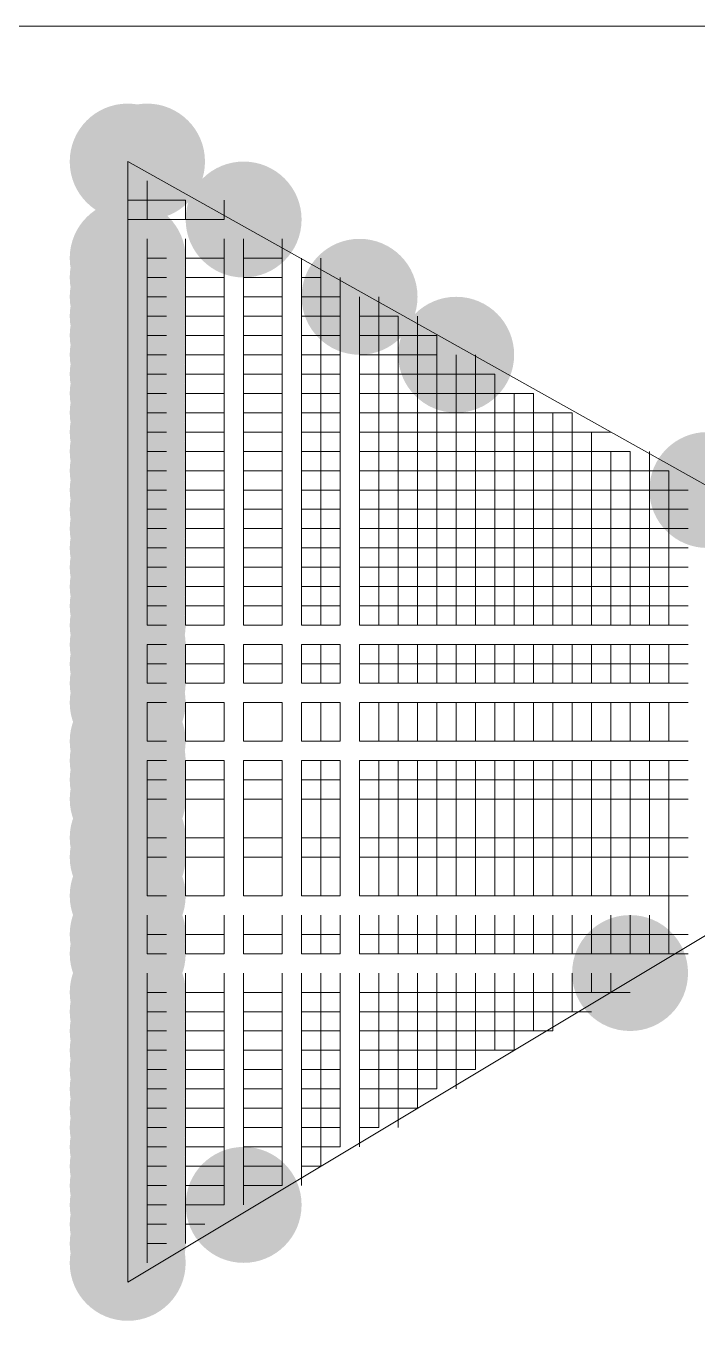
# Model space of a CAD drawing. Header units: millimetres. Extents: x 0 to 420, y 0 to 297.
# Drawn here: x 11.335 to 12.806, y 40.594 to 43.476 of the extents above; entities that cross this region are included whole.
import ezdxf

# ---------------------------------------------------------------- set-up
doc = ezdxf.new("R2010")
doc.units = ezdxf.units.MM

msp = doc.modelspace()

# ---------------------------------------------------------------- hatches: boundary and pattern name
h = msp.add_hatch(color=92)
edge = h.paths.add_edge_path(flags=0)
edge.add_arc((11.557, 43.18), 0.127, 0, 360)
h = msp.add_hatch(color=92)
edge = h.paths.add_edge_path(flags=0)
edge.add_arc((11.599333, 43.18), 0.127, 0, 360)
h = msp.add_hatch(color=92)
edge = h.paths.add_edge_path(flags=0)
edge.add_arc((11.599333, 43.18), 0.127, 0, 360)
h = msp.add_hatch(color=92)
edge = h.paths.add_edge_path(flags=0)
edge.add_arc((11.811, 43.053), 0.127, 0, 360)
h = msp.add_hatch(color=92)
edge = h.paths.add_edge_path(flags=0)
edge.add_arc((11.557, 42.968333), 0.127, 0, 360)
h = msp.add_hatch(color=92)
edge = h.paths.add_edge_path(flags=0)
edge.add_arc((11.557, 42.926), 0.127, 0, 360)
h = msp.add_hatch(color=92)
edge = h.paths.add_edge_path(flags=0)
edge.add_arc((11.557, 42.883667), 0.127, 0, 360)
h = msp.add_hatch(color=92)
edge = h.paths.add_edge_path(flags=0)
edge.add_arc((12.065, 42.883667), 0.127, 0, 360)
h = msp.add_hatch(color=92)
edge = h.paths.add_edge_path(flags=0)
edge.add_arc((12.065, 42.883667), 0.127, 0, 360)
h = msp.add_hatch(color=92)
edge = h.paths.add_edge_path(flags=0)
edge.add_arc((11.557, 42.841333), 0.127, 0, 360)
h = msp.add_hatch(color=92)
edge = h.paths.add_edge_path(flags=0)
edge.add_arc((11.557, 42.799), 0.127, 0, 360)
h = msp.add_hatch(color=92)
edge = h.paths.add_edge_path(flags=0)
edge.add_arc((11.557, 42.756667), 0.127, 0, 360)
h = msp.add_hatch(color=92)
edge = h.paths.add_edge_path(flags=0)
edge.add_arc((12.276667, 42.756667), 0.127, 0, 360)
h = msp.add_hatch(color=92)
edge = h.paths.add_edge_path(flags=0)
edge.add_arc((11.557, 42.714333), 0.127, 0, 360)
h = msp.add_hatch(color=92)
edge = h.paths.add_edge_path(flags=0)
edge.add_arc((11.557, 42.672), 0.127, 0, 360)
h = msp.add_hatch(color=92)
edge = h.paths.add_edge_path(flags=0)
edge.add_arc((11.557, 42.629667), 0.127, 0, 360)
h = msp.add_hatch(color=92)
edge = h.paths.add_edge_path(flags=0)
edge.add_arc((11.557, 42.587333), 0.127, 0, 360)
h = msp.add_hatch(color=92)
edge = h.paths.add_edge_path(flags=0)
edge.add_arc((11.557, 42.545), 0.127, 0, 360)
h = msp.add_hatch(color=92)
edge = h.paths.add_edge_path(flags=0)
edge.add_arc((11.557, 42.502667), 0.127, 0, 360)
h = msp.add_hatch(color=92)
edge = h.paths.add_edge_path(flags=0)
edge.add_arc((11.557, 42.460333), 0.127, 0, 360)
h = msp.add_hatch(color=92)
edge = h.paths.add_edge_path(flags=0)
edge.add_arc((12.827, 42.460333), 0.127, 0, 360)
h = msp.add_hatch(color=92)
edge = h.paths.add_edge_path(flags=0)
edge.add_arc((11.557, 42.418), 0.127, 0, 360)
h = msp.add_hatch(color=92)
edge = h.paths.add_edge_path(flags=0)
edge.add_arc((11.557, 42.375667), 0.127, 0, 360)
h = msp.add_hatch(color=92)
edge = h.paths.add_edge_path(flags=0)
edge.add_arc((11.557, 42.333333), 0.127, 0, 360)
h = msp.add_hatch(color=92)
edge = h.paths.add_edge_path(flags=0)
edge.add_arc((11.557, 42.291), 0.127, 0, 360)
h = msp.add_hatch(color=92)
edge = h.paths.add_edge_path(flags=0)
edge.add_arc((11.557, 42.248667), 0.127, 0, 360)
h = msp.add_hatch(color=92)
edge = h.paths.add_edge_path(flags=0)
edge.add_arc((11.557, 42.206333), 0.127, 0, 360)
h = msp.add_hatch(color=92)
edge = h.paths.add_edge_path(flags=0)
edge.add_arc((11.557, 42.164), 0.127, 0, 360)
h = msp.add_hatch(color=92)
edge = h.paths.add_edge_path(flags=0)
edge.add_arc((11.557, 42.121667), 0.127, 0, 360)
h = msp.add_hatch(color=92)
edge = h.paths.add_edge_path(flags=0)
edge.add_arc((11.557, 42.079333), 0.127, 0, 360)
h = msp.add_hatch(color=92)
edge = h.paths.add_edge_path(flags=0)
edge.add_arc((11.557, 42.037), 0.127, 0, 360)
h = msp.add_hatch(color=92)
edge = h.paths.add_edge_path(flags=0)
edge.add_arc((11.557, 41.994667), 0.127, 0, 360)
h = msp.add_hatch(color=92)
edge = h.paths.add_edge_path(flags=0)
edge.add_arc((11.557, 41.91), 0.127, 0, 360)
h = msp.add_hatch(color=92)
edge = h.paths.add_edge_path(flags=0)
edge.add_arc((11.557, 41.91), 0.127, 0, 360)
h = msp.add_hatch(color=92)
edge = h.paths.add_edge_path(flags=0)
edge.add_arc((11.557, 41.867667), 0.127, 0, 360)
h = msp.add_hatch(color=92)
edge = h.paths.add_edge_path(flags=0)
edge.add_arc((11.557, 41.825333), 0.127, 0, 360)
h = msp.add_hatch(color=92)
edge = h.paths.add_edge_path(flags=0)
edge.add_arc((11.557, 41.783), 0.127, 0, 360)
h = msp.add_hatch(color=92)
edge = h.paths.add_edge_path(flags=0)
edge.add_arc((11.557, 41.698333), 0.127, 0, 360)
h = msp.add_hatch(color=92)
edge = h.paths.add_edge_path(flags=0)
edge.add_arc((11.557, 41.698333), 0.127, 0, 360)
h = msp.add_hatch(color=92)
edge = h.paths.add_edge_path(flags=0)
edge.add_arc((11.557, 41.656), 0.127, 0, 360)
h = msp.add_hatch(color=92)
edge = h.paths.add_edge_path(flags=0)
edge.add_arc((11.557, 41.571333), 0.127, 0, 360)
h = msp.add_hatch(color=92)
edge = h.paths.add_edge_path(flags=0)
edge.add_arc((11.557, 41.571333), 0.127, 0, 360)
h = msp.add_hatch(color=92)
edge = h.paths.add_edge_path(flags=0)
edge.add_arc((11.557, 41.486667), 0.127, 0, 360)
h = msp.add_hatch(color=92)
edge = h.paths.add_edge_path(flags=0)
edge.add_arc((11.557, 41.444333), 0.127, 0, 360)
h = msp.add_hatch(color=92)
edge = h.paths.add_edge_path(flags=0)
edge.add_arc((11.557, 41.444333), 0.127, 0, 360)
h = msp.add_hatch(color=92)
edge = h.paths.add_edge_path(flags=0)
edge.add_arc((12.657667, 41.402), 0.127, 0, 360)
h = msp.add_hatch(color=92)
edge = h.paths.add_edge_path(flags=0)
edge.add_arc((11.557, 41.359667), 0.127, 0, 360)
h = msp.add_hatch(color=92)
edge = h.paths.add_edge_path(flags=0)
edge.add_arc((11.557, 41.317333), 0.127, 0, 360)
h = msp.add_hatch(color=92)
edge = h.paths.add_edge_path(flags=0)
edge.add_arc((11.557, 41.275), 0.127, 0, 360)
h = msp.add_hatch(color=92)
edge = h.paths.add_edge_path(flags=0)
edge.add_arc((11.557, 41.232667), 0.127, 0, 360)
h = msp.add_hatch(color=92)
edge = h.paths.add_edge_path(flags=0)
edge.add_arc((11.557, 41.190333), 0.127, 0, 360)
h = msp.add_hatch(color=92)
edge = h.paths.add_edge_path(flags=0)
edge.add_arc((11.557, 41.148), 0.127, 0, 360)
h = msp.add_hatch(color=92)
edge = h.paths.add_edge_path(flags=0)
edge.add_arc((11.557, 41.105667), 0.127, 0, 360)
h = msp.add_hatch(color=92)
edge = h.paths.add_edge_path(flags=0)
edge.add_arc((11.557, 41.063333), 0.127, 0, 360)
h = msp.add_hatch(color=92)
edge = h.paths.add_edge_path(flags=0)
edge.add_arc((11.557, 41.021), 0.127, 0, 360)
h = msp.add_hatch(color=92)
edge = h.paths.add_edge_path(flags=0)
edge.add_arc((11.557, 40.978667), 0.127, 0, 360)
h = msp.add_hatch(color=92)
edge = h.paths.add_edge_path(flags=0)
edge.add_arc((11.557, 40.936333), 0.127, 0, 360)
h = msp.add_hatch(color=92)
edge = h.paths.add_edge_path(flags=0)
edge.add_arc((11.557, 40.894), 0.127, 0, 360)
h = msp.add_hatch(color=92)
edge = h.paths.add_edge_path(flags=0)
edge.add_arc((11.811, 40.894), 0.127, 0, 360)
h = msp.add_hatch(color=92)
edge = h.paths.add_edge_path(flags=0)
edge.add_arc((11.557, 40.851667), 0.127, 0, 360)
h = msp.add_hatch(color=92)
edge = h.paths.add_edge_path(flags=0)
edge.add_arc((11.557, 40.809333), 0.127, 0, 360)
h = msp.add_hatch(color=92)
edge = h.paths.add_edge_path(flags=0)
edge.add_arc((11.557, 40.767), 0.127, 0, 360)

# ---------------------------------------------------------------- linework, layer by layer
at = {"color": 92, "lineweight": 0}
for points in [[(9.736667, 40.386), (9.736667, 43.476333), (14.689667, 43.476333), (14.689667, 40.386)], [(13.673667, 41.994667), (11.557, 43.18), (11.557, 40.724667)]]:
    msp.add_lwpolyline(points, close=True, dxfattribs=at)
for points in [[(11.599333, 43.137667), (11.599333, 43.095333), (11.599333, 43.053), (11.641667, 43.053)], [(11.599333, 43.053), (11.599333, 43.095333), (11.599333, 43.137667)], [(11.557, 43.095333), (11.599333, 43.095333), (11.684, 43.095333)], [(11.684, 43.095333), (11.684, 43.053), (11.768667, 43.053)], [(11.684, 43.053), (11.684, 43.095333)], [(11.768667, 43.053), (11.768667, 43.095333)], [(11.557, 43.053), (11.599333, 43.053), (11.684, 43.053), (11.768667, 43.053)], [(11.599333, 43.010667), (11.599333, 42.968333), (11.599333, 42.926), (11.599333, 42.883667), (11.641667, 42.883667)], [(11.599333, 42.164), (11.599333, 42.206333), (11.599333, 42.248667), (11.599333, 42.291), (11.599333, 42.333333), (11.599333, 42.375667), (11.599333, 42.418), (11.599333, 42.460333), (11.599333, 42.587333), (11.599333, 42.714333), (11.599333, 42.756667), (11.599333, 42.799), (11.599333, 42.841333), (11.599333, 42.883667), (11.599333, 42.926), (11.599333, 42.968333), (11.599333, 43.010667)], [(11.684, 43.010667), (11.684, 42.968333), (11.684, 42.926), (11.684, 42.883667), (11.768667, 42.883667)], [(11.684, 42.164), (11.684, 42.206333), (11.684, 42.248667), (11.684, 42.291), (11.684, 42.333333), (11.684, 42.375667), (11.684, 42.418), (11.684, 42.460333), (11.684, 42.587333), (11.684, 42.714333), (11.684, 42.756667), (11.684, 42.799), (11.684, 42.841333), (11.684, 42.883667), (11.684, 42.926), (11.684, 42.968333), (11.684, 43.010667)], [(11.768667, 42.164), (11.768667, 42.206333), (11.768667, 42.248667), (11.768667, 42.291), (11.768667, 42.333333), (11.768667, 42.375667), (11.768667, 42.418), (11.768667, 42.460333), (11.768667, 42.587333), (11.768667, 42.714333), (11.768667, 42.756667), (11.768667, 42.799), (11.768667, 42.841333), (11.768667, 42.883667), (11.768667, 42.926), (11.768667, 42.968333), (11.768667, 43.010667)], [(11.811, 43.010667), (11.811, 42.968333), (11.811, 42.926), (11.811, 42.883667), (11.895667, 42.883667)], [(11.811, 42.164), (11.811, 42.206333), (11.811, 42.248667), (11.811, 42.291), (11.811, 42.333333), (11.811, 42.375667), (11.811, 42.418), (11.811, 42.460333), (11.811, 42.587333), (11.811, 42.714333), (11.811, 42.756667), (11.811, 42.799), (11.811, 42.841333), (11.811, 42.883667), (11.811, 42.926), (11.811, 42.968333), (11.811, 43.010667)], [(11.895667, 42.164), (11.895667, 42.206333), (11.895667, 42.248667), (11.895667, 42.291), (11.895667, 42.333333), (11.895667, 42.375667), (11.895667, 42.418), (11.895667, 42.460333), (11.895667, 42.587333), (11.895667, 42.714333), (11.895667, 42.756667), (11.895667, 42.799), (11.895667, 42.841333), (11.895667, 42.883667), (11.895667, 42.926), (11.895667, 42.968333), (11.895667, 43.010667)], [(11.599333, 42.968333), (11.641667, 42.968333)], [(11.684, 42.968333), (11.768667, 42.968333)], [(11.811, 42.968333), (11.895667, 42.968333)], [(11.938, 42.968333), (11.938, 42.926), (11.938, 42.883667), (11.980333, 42.883667), (12.022667, 42.883667)], [(11.980333, 42.164), (11.980333, 42.206333), (11.980333, 42.248667), (11.980333, 42.291), (11.980333, 42.333333), (11.980333, 42.375667), (11.980333, 42.418), (11.980333, 42.460333), (11.980333, 42.587333), (11.980333, 42.714333), (11.980333, 42.756667), (11.980333, 42.799), (11.980333, 42.841333), (11.980333, 42.883667), (11.980333, 42.926), (11.980333, 42.968333)], [(11.599333, 42.926), (11.641667, 42.926)], [(11.684, 42.926), (11.768667, 42.926)], [(11.811, 42.926), (11.895667, 42.926)], [(11.938, 42.926), (11.980333, 42.926)], [(12.022667, 42.164), (12.022667, 42.206333), (12.022667, 42.248667), (12.022667, 42.291), (12.022667, 42.333333), (12.022667, 42.375667), (12.022667, 42.418), (12.022667, 42.460333), (12.022667, 42.587333), (12.022667, 42.714333), (12.022667, 42.756667), (12.022667, 42.799), (12.022667, 42.841333), (12.022667, 42.883667), (12.022667, 42.926)], [(11.599333, 42.883667), (11.599333, 42.841333), (11.599333, 42.799), (11.599333, 42.756667), (11.641667, 42.756667)], [(11.684, 42.883667), (11.684, 42.841333), (11.684, 42.799), (11.684, 42.756667), (11.768667, 42.756667)], [(11.811, 42.883667), (11.811, 42.841333), (11.811, 42.799), (11.811, 42.756667), (11.895667, 42.756667)], [(11.938, 42.883667), (11.938, 42.841333), (11.938, 42.799), (11.938, 42.756667), (11.980333, 42.756667), (12.022667, 42.756667)], [(12.065, 42.883667), (12.065, 42.841333), (12.065, 42.799), (12.065, 42.756667), (12.107333, 42.756667), (12.149667, 42.756667), (12.192, 42.756667), (12.234333, 42.756667)], [(12.107333, 42.164), (12.107333, 42.206333), (12.107333, 42.248667), (12.107333, 42.291), (12.107333, 42.333333), (12.107333, 42.375667), (12.107333, 42.418), (12.107333, 42.460333), (12.107333, 42.587333), (12.107333, 42.714333), (12.107333, 42.756667), (12.107333, 42.799), (12.107333, 42.841333), (12.107333, 42.883667)], [(11.599333, 42.841333), (11.641667, 42.841333)], [(11.684, 42.841333), (11.768667, 42.841333)], [(11.811, 42.841333), (11.895667, 42.841333)], [(11.938, 42.841333), (11.980333, 42.841333), (12.022667, 42.841333)], [(12.065, 42.841333), (12.107333, 42.841333), (12.149667, 42.841333)], [(12.149667, 42.164), (12.149667, 42.206333), (12.149667, 42.248667), (12.149667, 42.291), (12.149667, 42.333333), (12.149667, 42.375667), (12.149667, 42.418), (12.149667, 42.460333), (12.149667, 42.587333), (12.149667, 42.714333), (12.149667, 42.799), (12.149667, 42.841333)], [(12.192, 42.841333), (12.192, 42.799), (12.192, 42.714333), (12.192, 42.587333), (12.192, 42.460333), (12.192, 42.418), (12.234333, 42.418), (12.361333, 42.418), (12.488333, 42.418), (12.530667, 42.418), (12.573, 42.418), (12.615333, 42.418), (12.657667, 42.418)], [(11.599333, 42.799), (11.641667, 42.799)], [(11.684, 42.799), (11.768667, 42.799)], [(11.811, 42.799), (11.895667, 42.799)], [(11.938, 42.799), (11.980333, 42.799), (12.022667, 42.799)], [(12.065, 42.799), (12.107333, 42.799), (12.149667, 42.799), (12.192, 42.799), (12.234333, 42.799)], [(12.234333, 42.164), (12.234333, 42.206333), (12.234333, 42.248667), (12.234333, 42.291), (12.234333, 42.333333), (12.234333, 42.375667), (12.234333, 42.418), (12.234333, 42.460333), (12.234333, 42.587333), (12.234333, 42.714333), (12.234333, 42.799)], [(11.599333, 42.418), (11.599333, 42.460333), (11.599333, 42.587333), (11.599333, 42.714333), (11.599333, 42.756667)], [(11.684, 42.418), (11.684, 42.460333), (11.684, 42.587333), (11.684, 42.714333), (11.684, 42.756667)], [(11.811, 42.418), (11.811, 42.460333), (11.811, 42.587333), (11.811, 42.714333), (11.811, 42.756667)], [(11.938, 42.418), (11.938, 42.460333), (11.938, 42.587333), (11.938, 42.714333), (11.938, 42.756667)], [(12.065, 42.418), (12.065, 42.460333), (12.065, 42.587333), (12.065, 42.714333), (12.065, 42.756667)], [(12.276667, 42.164), (12.276667, 42.206333), (12.276667, 42.248667), (12.276667, 42.291), (12.276667, 42.333333), (12.276667, 42.375667), (12.276667, 42.418), (12.276667, 42.460333), (12.276667, 42.587333), (12.276667, 42.714333), (12.276667, 42.756667)], [(12.319, 42.164), (12.319, 42.206333), (12.319, 42.248667), (12.319, 42.291), (12.319, 42.333333), (12.319, 42.375667), (12.319, 42.418), (12.319, 42.460333), (12.319, 42.587333), (12.319, 42.714333), (12.319, 42.756667)], [(11.599333, 42.714333), (11.641667, 42.714333)], [(11.684, 42.714333), (11.768667, 42.714333)], [(11.811, 42.714333), (11.895667, 42.714333)], [(11.938, 42.714333), (11.980333, 42.714333), (12.022667, 42.714333)], [(12.065, 42.714333), (12.107333, 42.714333), (12.149667, 42.714333), (12.192, 42.714333), (12.234333, 42.714333), (12.361333, 42.714333), (12.361333, 42.587333), (12.361333, 42.460333), (12.361333, 42.418)], [(11.599333, 42.672), (11.641667, 42.672)], [(11.684, 42.672), (11.768667, 42.672)], [(11.811, 42.672), (11.895667, 42.672)], [(11.938, 42.672), (11.980333, 42.672), (12.022667, 42.672)], [(12.065, 42.672), (12.107333, 42.672), (12.149667, 42.672), (12.192, 42.672), (12.234333, 42.672), (12.361333, 42.672), (12.446, 42.672)], [(12.403667, 42.164), (12.403667, 42.206333), (12.403667, 42.248667), (12.403667, 42.291), (12.403667, 42.333333), (12.403667, 42.375667), (12.403667, 42.418), (12.403667, 42.460333), (12.403667, 42.587333), (12.403667, 42.672)], [(12.446, 42.164), (12.446, 42.206333), (12.446, 42.248667), (12.446, 42.291), (12.446, 42.333333), (12.446, 42.375667), (12.446, 42.418), (12.446, 42.460333), (12.446, 42.587333), (12.446, 42.672)], [(11.599333, 42.629667), (11.641667, 42.629667)], [(11.684, 42.629667), (11.768667, 42.629667)], [(11.811, 42.629667), (11.895667, 42.629667)], [(11.938, 42.629667), (11.980333, 42.629667), (12.022667, 42.629667)], [(12.065, 42.629667), (12.107333, 42.629667), (12.149667, 42.629667), (12.192, 42.629667), (12.234333, 42.629667), (12.361333, 42.629667), (12.488333, 42.629667), (12.530667, 42.629667)], [(12.488333, 42.164), (12.488333, 42.206333), (12.488333, 42.248667), (12.488333, 42.291), (12.488333, 42.333333), (12.488333, 42.375667), (12.488333, 42.418), (12.488333, 42.460333), (12.488333, 42.587333), (12.488333, 42.629667)], [(12.530667, 42.418), (12.530667, 42.460333), (12.530667, 42.587333), (12.530667, 42.629667)], [(11.599333, 42.587333), (11.641667, 42.587333)], [(11.684, 42.587333), (11.768667, 42.587333)], [(11.811, 42.587333), (11.895667, 42.587333)], [(11.938, 42.587333), (11.980333, 42.587333), (12.022667, 42.587333)], [(12.065, 42.587333), (12.107333, 42.587333), (12.149667, 42.587333), (12.192, 42.587333), (12.234333, 42.587333), (12.361333, 42.587333), (12.488333, 42.587333), (12.573, 42.587333), (12.615333, 42.587333)], [(12.573, 42.164), (12.573, 42.206333), (12.573, 42.248667), (12.573, 42.291), (12.573, 42.333333), (12.573, 42.375667), (12.573, 42.418), (12.573, 42.460333), (12.573, 42.587333)], [(11.599333, 42.545), (11.641667, 42.545)], [(11.684, 42.545), (11.768667, 42.545)], [(11.811, 42.545), (11.895667, 42.545)], [(11.938, 42.545), (11.980333, 42.545), (12.022667, 42.545)], [(12.065, 42.545), (12.107333, 42.545), (12.149667, 42.545), (12.192, 42.545), (12.234333, 42.545), (12.361333, 42.545), (12.488333, 42.545), (12.530667, 42.545), (12.573, 42.545), (12.615333, 42.545), (12.657667, 42.545)], [(12.615333, 42.164), (12.615333, 42.206333), (12.615333, 42.248667), (12.615333, 42.291), (12.615333, 42.333333), (12.615333, 42.375667), (12.615333, 42.418), (12.615333, 42.460333), (12.615333, 42.545)], [(12.657667, 42.545), (12.657667, 42.502667), (12.7, 42.502667), (12.742333, 42.502667)], [(12.7, 42.164), (12.7, 42.206333), (12.7, 42.248667), (12.7, 42.291), (12.7, 42.333333), (12.7, 42.375667), (12.7, 42.418), (12.7, 42.460333), (12.7, 42.502667), (12.7, 42.545)], [(11.599333, 42.502667), (11.641667, 42.502667)], [(11.684, 42.502667), (11.768667, 42.502667)], [(11.811, 42.502667), (11.895667, 42.502667)], [(11.938, 42.502667), (11.980333, 42.502667), (12.022667, 42.502667)], [(12.065, 42.502667), (12.107333, 42.502667), (12.149667, 42.502667), (12.192, 42.502667), (12.234333, 42.502667), (12.361333, 42.502667), (12.488333, 42.502667), (12.530667, 42.502667), (12.573, 42.502667), (12.615333, 42.502667), (12.657667, 42.502667)], [(12.657667, 42.502667), (12.657667, 42.460333), (12.657667, 42.418), (12.7, 42.418), (12.742333, 42.418), (12.784667, 42.418)], [(12.742333, 42.164), (12.742333, 42.206333), (12.742333, 42.248667), (12.742333, 42.291), (12.742333, 42.333333), (12.742333, 42.375667), (12.742333, 42.418), (12.742333, 42.460333), (12.742333, 42.502667)], [(11.599333, 42.460333), (11.641667, 42.460333)], [(11.684, 42.460333), (11.768667, 42.460333)], [(11.811, 42.460333), (11.895667, 42.460333)], [(11.938, 42.460333), (11.980333, 42.460333), (12.022667, 42.460333)], [(12.065, 42.460333), (12.107333, 42.460333), (12.149667, 42.460333), (12.192, 42.460333), (12.234333, 42.460333), (12.361333, 42.460333), (12.488333, 42.460333), (12.530667, 42.460333), (12.573, 42.460333), (12.615333, 42.460333), (12.657667, 42.460333), (12.7, 42.460333), (12.742333, 42.460333), (12.784667, 42.460333)], [(11.599333, 42.418), (11.641667, 42.418)], [(11.599333, 42.418), (11.599333, 42.375667), (11.599333, 42.333333), (11.599333, 42.291), (11.641667, 42.291)], [(11.684, 42.418), (11.768667, 42.418)], [(11.684, 42.418), (11.684, 42.375667), (11.684, 42.333333), (11.684, 42.291), (11.768667, 42.291)], [(11.811, 42.418), (11.895667, 42.418)], [(11.811, 42.418), (11.811, 42.375667), (11.811, 42.333333), (11.811, 42.291), (11.895667, 42.291)], [(11.938, 42.418), (11.980333, 42.418), (12.022667, 42.418)], [(11.938, 42.418), (11.938, 42.375667), (11.938, 42.333333), (11.938, 42.291), (11.980333, 42.291), (12.022667, 42.291)], [(12.065, 42.418), (12.107333, 42.418), (12.149667, 42.418), (12.192, 42.418)], [(12.065, 42.418), (12.065, 42.375667), (12.065, 42.333333), (12.065, 42.291), (12.107333, 42.291), (12.149667, 42.291), (12.192, 42.291), (12.234333, 42.291), (12.361333, 42.291), (12.488333, 42.291), (12.530667, 42.291)], [(12.192, 42.164), (12.192, 42.206333), (12.192, 42.248667), (12.192, 42.291), (12.192, 42.333333), (12.192, 42.375667), (12.192, 42.418)], [(12.361333, 42.164), (12.361333, 42.206333), (12.361333, 42.248667), (12.361333, 42.291), (12.361333, 42.333333), (12.361333, 42.375667), (12.361333, 42.418)], [(12.530667, 42.418), (12.530667, 42.375667), (12.530667, 42.333333), (12.530667, 42.291), (12.573, 42.291), (12.615333, 42.291), (12.657667, 42.291)], [(12.657667, 42.418), (12.657667, 42.375667), (12.657667, 42.333333), (12.657667, 42.291), (12.7, 42.291), (12.742333, 42.291), (12.784667, 42.291)], [(11.599333, 42.375667), (11.641667, 42.375667)], [(11.684, 42.375667), (11.768667, 42.375667)], [(11.811, 42.375667), (11.895667, 42.375667)], [(11.938, 42.375667), (11.980333, 42.375667), (12.022667, 42.375667)], [(12.065, 42.375667), (12.107333, 42.375667), (12.149667, 42.375667), (12.192, 42.375667), (12.234333, 42.375667), (12.361333, 42.375667), (12.488333, 42.375667), (12.530667, 42.375667), (12.573, 42.375667), (12.615333, 42.375667), (12.657667, 42.375667), (12.7, 42.375667), (12.742333, 42.375667), (12.784667, 42.375667)], [(11.599333, 42.333333), (11.641667, 42.333333)], [(11.684, 42.333333), (11.768667, 42.333333)], [(11.811, 42.333333), (11.895667, 42.333333)], [(11.938, 42.333333), (11.980333, 42.333333), (12.022667, 42.333333)], [(12.065, 42.333333), (12.107333, 42.333333), (12.149667, 42.333333), (12.192, 42.333333), (12.234333, 42.333333), (12.361333, 42.333333), (12.488333, 42.333333), (12.530667, 42.333333), (12.573, 42.333333), (12.615333, 42.333333), (12.657667, 42.333333), (12.7, 42.333333), (12.742333, 42.333333), (12.784667, 42.333333)], [(11.599333, 42.291), (11.599333, 42.248667), (11.599333, 42.206333), (11.599333, 42.164), (11.641667, 42.164)], [(11.684, 42.291), (11.684, 42.248667), (11.684, 42.206333), (11.684, 42.164), (11.768667, 42.164)], [(11.811, 42.291), (11.811, 42.248667), (11.811, 42.206333), (11.811, 42.164), (11.895667, 42.164)], [(11.938, 42.291), (11.938, 42.248667), (11.938, 42.206333), (11.938, 42.164), (11.980333, 42.164), (12.022667, 42.164)], [(12.065, 42.291), (12.065, 42.248667), (12.065, 42.206333), (12.065, 42.164), (12.107333, 42.164), (12.149667, 42.164), (12.192, 42.164), (12.234333, 42.164), (12.361333, 42.164), (12.488333, 42.164), (12.530667, 42.164)], [(12.530667, 42.291), (12.530667, 42.248667), (12.530667, 42.206333), (12.530667, 42.164), (12.573, 42.164), (12.615333, 42.164), (12.657667, 42.164)], [(12.657667, 42.291), (12.657667, 42.248667), (12.657667, 42.206333), (12.657667, 42.164), (12.7, 42.164), (12.742333, 42.164), (12.784667, 42.164)], [(11.599333, 42.248667), (11.641667, 42.248667)], [(11.684, 42.248667), (11.768667, 42.248667)], [(11.811, 42.248667), (11.895667, 42.248667)], [(11.938, 42.248667), (11.980333, 42.248667), (12.022667, 42.248667)], [(12.065, 42.248667), (12.107333, 42.248667), (12.149667, 42.248667), (12.192, 42.248667), (12.234333, 42.248667), (12.361333, 42.248667), (12.488333, 42.248667), (12.530667, 42.248667), (12.573, 42.248667), (12.615333, 42.248667), (12.657667, 42.248667), (12.7, 42.248667), (12.742333, 42.248667), (12.784667, 42.248667)], [(11.599333, 42.206333), (11.641667, 42.206333)], [(11.684, 42.206333), (11.768667, 42.206333)], [(11.811, 42.206333), (11.895667, 42.206333)], [(11.938, 42.206333), (11.980333, 42.206333), (12.022667, 42.206333)], [(12.065, 42.206333), (12.107333, 42.206333), (12.149667, 42.206333), (12.192, 42.206333), (12.234333, 42.206333), (12.361333, 42.206333), (12.488333, 42.206333), (12.530667, 42.206333), (12.573, 42.206333), (12.615333, 42.206333), (12.657667, 42.206333), (12.7, 42.206333), (12.742333, 42.206333), (12.784667, 42.206333)], [(11.599333, 42.121667), (11.641667, 42.121667)], [(11.599333, 42.121667), (11.599333, 42.079333), (11.599333, 42.037), (11.641667, 42.037)], [(11.599333, 42.037), (11.599333, 42.079333), (11.599333, 42.121667)], [(11.684, 42.121667), (11.768667, 42.121667)], [(11.684, 42.121667), (11.684, 42.079333), (11.684, 42.037), (11.768667, 42.037)], [(11.684, 42.037), (11.684, 42.079333), (11.684, 42.121667)], [(11.768667, 42.037), (11.768667, 42.079333), (11.768667, 42.121667)], [(11.811, 42.121667), (11.895667, 42.121667)], [(11.811, 42.121667), (11.811, 42.079333), (11.811, 42.037), (11.895667, 42.037)], [(11.811, 42.037), (11.811, 42.079333), (11.811, 42.121667)], [(11.895667, 42.037), (11.895667, 42.079333), (11.895667, 42.121667)], [(11.938, 42.121667), (11.980333, 42.121667), (12.022667, 42.121667)], [(11.938, 42.121667), (11.938, 42.079333), (11.938, 42.037), (11.980333, 42.037), (12.022667, 42.037)], [(11.980333, 42.037), (11.980333, 42.079333), (11.980333, 42.121667)], [(12.022667, 42.037), (12.022667, 42.079333), (12.022667, 42.121667)], [(12.065, 42.121667), (12.107333, 42.121667), (12.149667, 42.121667), (12.192, 42.121667), (12.234333, 42.121667), (12.361333, 42.121667), (12.488333, 42.121667), (12.530667, 42.121667), (12.573, 42.121667), (12.615333, 42.121667), (12.657667, 42.121667), (12.7, 42.121667), (12.742333, 42.121667), (12.784667, 42.121667)], [(12.065, 42.121667), (12.065, 42.079333), (12.065, 42.037), (12.107333, 42.037), (12.149667, 42.037), (12.192, 42.037), (12.234333, 42.037), (12.361333, 42.037), (12.488333, 42.037), (12.530667, 42.037)], [(12.107333, 42.037), (12.107333, 42.079333), (12.107333, 42.121667)], [(12.149667, 42.037), (12.149667, 42.079333), (12.149667, 42.121667)], [(12.192, 42.037), (12.192, 42.079333), (12.192, 42.121667)], [(12.234333, 42.037), (12.234333, 42.079333), (12.234333, 42.121667)], [(12.276667, 42.037), (12.276667, 42.079333), (12.276667, 42.121667)], [(12.319, 42.037), (12.319, 42.079333), (12.319, 42.121667)], [(12.361333, 42.037), (12.361333, 42.079333), (12.361333, 42.121667)], [(12.403667, 42.037), (12.403667, 42.079333), (12.403667, 42.121667)], [(12.446, 42.037), (12.446, 42.079333), (12.446, 42.121667)], [(12.488333, 42.037), (12.488333, 42.079333), (12.488333, 42.121667)], [(12.530667, 42.121667), (12.530667, 42.079333), (12.530667, 42.037), (12.573, 42.037), (12.615333, 42.037), (12.657667, 42.037)], [(12.573, 42.037), (12.573, 42.079333), (12.573, 42.121667)], [(12.615333, 42.037), (12.615333, 42.079333), (12.615333, 42.121667)], [(12.657667, 42.121667), (12.657667, 42.079333), (12.657667, 42.037), (12.7, 42.037), (12.742333, 42.037), (12.784667, 42.037)], [(12.7, 42.037), (12.7, 42.079333), (12.7, 42.121667)], [(12.742333, 42.037), (12.742333, 42.079333), (12.742333, 42.121667)], [(11.599333, 42.079333), (11.641667, 42.079333)], [(11.684, 42.079333), (11.768667, 42.079333)], [(11.811, 42.079333), (11.895667, 42.079333)], [(11.938, 42.079333), (11.980333, 42.079333), (12.022667, 42.079333)], [(12.065, 42.079333), (12.107333, 42.079333), (12.149667, 42.079333), (12.192, 42.079333), (12.234333, 42.079333), (12.361333, 42.079333), (12.488333, 42.079333), (12.530667, 42.079333), (12.573, 42.079333), (12.615333, 42.079333), (12.657667, 42.079333), (12.7, 42.079333), (12.742333, 42.079333), (12.784667, 42.079333)], [(11.599333, 41.994667), (11.641667, 41.994667)], [(11.599333, 41.994667), (11.599333, 41.91), (11.641667, 41.91)], [(11.599333, 41.91), (11.599333, 41.994667)], [(11.684, 41.994667), (11.768667, 41.994667)], [(11.684, 41.994667), (11.684, 41.91), (11.768667, 41.91)], [(11.684, 41.91), (11.684, 41.994667)], [(11.768667, 41.91), (11.768667, 41.994667)], [(11.811, 41.994667), (11.895667, 41.994667)], [(11.811, 41.994667), (11.811, 41.91), (11.895667, 41.91)], [(11.811, 41.91), (11.811, 41.994667)], [(11.895667, 41.91), (11.895667, 41.994667)], [(11.938, 41.994667), (11.980333, 41.994667), (12.022667, 41.994667)], [(11.938, 41.994667), (11.938, 41.91), (11.980333, 41.91), (12.022667, 41.91)], [(11.980333, 41.91), (11.980333, 41.994667)], [(12.022667, 41.91), (12.022667, 41.994667)], [(12.065, 41.994667), (12.107333, 41.994667), (12.149667, 41.994667), (12.192, 41.994667), (12.234333, 41.994667), (12.361333, 41.994667), (12.488333, 41.994667), (12.530667, 41.994667), (12.573, 41.994667), (12.615333, 41.994667), (12.657667, 41.994667), (12.7, 41.994667), (12.742333, 41.994667), (12.784667, 41.994667)], [(12.065, 41.994667), (12.065, 41.91), (12.107333, 41.91), (12.149667, 41.91), (12.192, 41.91), (12.234333, 41.91), (12.361333, 41.91), (12.488333, 41.91), (12.530667, 41.91)], [(12.107333, 41.91), (12.107333, 41.994667)], [(12.149667, 41.91), (12.149667, 41.994667)], [(12.192, 41.91), (12.192, 41.994667)], [(12.234333, 41.91), (12.234333, 41.994667)], [(12.276667, 41.91), (12.276667, 41.994667)], [(12.319, 41.91), (12.319, 41.994667)], [(12.361333, 41.91), (12.361333, 41.994667)], [(12.403667, 41.91), (12.403667, 41.994667)], [(12.446, 41.91), (12.446, 41.994667)], [(12.488333, 41.91), (12.488333, 41.994667)], [(12.530667, 41.994667), (12.530667, 41.91), (12.573, 41.91), (12.615333, 41.91), (12.657667, 41.91)], [(12.573, 41.91), (12.573, 41.994667)], [(12.615333, 41.91), (12.615333, 41.994667)], [(12.657667, 41.994667), (12.657667, 41.91), (12.7, 41.91), (12.742333, 41.91), (12.784667, 41.91)], [(12.7, 41.91), (12.7, 41.994667)], [(12.742333, 41.91), (12.742333, 41.994667)], [(11.599333, 41.91), (11.641667, 41.91)], [(11.684, 41.91), (11.768667, 41.91)], [(11.811, 41.91), (11.895667, 41.91)], [(11.938, 41.91), (11.980333, 41.91), (12.022667, 41.91)], [(12.065, 41.91), (12.107333, 41.91), (12.149667, 41.91), (12.192, 41.91), (12.234333, 41.91), (12.361333, 41.91), (12.488333, 41.91), (12.530667, 41.91), (12.573, 41.91), (12.615333, 41.91), (12.657667, 41.91), (12.7, 41.91), (12.742333, 41.91), (12.784667, 41.91)], [(11.599333, 41.867667), (11.641667, 41.867667)], [(11.599333, 41.571333), (11.599333, 41.698333), (11.599333, 41.867667)], [(11.599333, 41.571333), (11.599333, 41.698333), (11.599333, 41.867667)], [(11.684, 41.867667), (11.768667, 41.867667)], [(11.684, 41.571333), (11.684, 41.698333), (11.684, 41.867667)], [(11.684, 41.571333), (11.684, 41.698333), (11.684, 41.867667)], [(11.768667, 41.571333), (11.768667, 41.698333), (11.768667, 41.867667)], [(11.811, 41.867667), (11.895667, 41.867667)], [(11.811, 41.571333), (11.811, 41.698333), (11.811, 41.867667)], [(11.811, 41.571333), (11.811, 41.698333), (11.811, 41.867667)], [(11.895667, 41.571333), (11.895667, 41.698333), (11.895667, 41.867667)], [(11.938, 41.867667), (11.980333, 41.867667), (12.022667, 41.867667)], [(11.938, 41.571333), (11.938, 41.698333), (11.938, 41.867667)], [(11.980333, 41.571333), (11.980333, 41.698333), (11.980333, 41.867667)], [(12.022667, 41.571333), (12.022667, 41.698333), (12.022667, 41.867667)], [(12.065, 41.867667), (12.107333, 41.867667), (12.149667, 41.867667), (12.192, 41.867667), (12.234333, 41.867667), (12.361333, 41.867667), (12.488333, 41.867667), (12.530667, 41.867667), (12.573, 41.867667), (12.615333, 41.867667), (12.657667, 41.867667), (12.7, 41.867667), (12.742333, 41.867667), (12.784667, 41.867667)], [(12.065, 41.571333), (12.065, 41.698333), (12.065, 41.867667)], [(12.107333, 41.571333), (12.107333, 41.698333), (12.107333, 41.867667)], [(12.149667, 41.571333), (12.149667, 41.698333), (12.149667, 41.867667)], [(12.192, 41.867667), (12.192, 41.698333), (12.192, 41.571333), (12.234333, 41.571333), (12.361333, 41.571333), (12.488333, 41.571333), (12.530667, 41.571333), (12.573, 41.571333), (12.615333, 41.571333), (12.657667, 41.571333), (12.7, 41.571333), (12.742333, 41.571333), (12.784667, 41.571333)], [(12.234333, 41.571333), (12.234333, 41.698333), (12.234333, 41.867667)], [(12.276667, 41.571333), (12.276667, 41.698333), (12.276667, 41.867667)], [(12.319, 41.571333), (12.319, 41.698333), (12.319, 41.867667)], [(12.361333, 41.571333), (12.361333, 41.698333), (12.361333, 41.867667)], [(12.403667, 41.571333), (12.403667, 41.698333), (12.403667, 41.867667)], [(12.446, 41.571333), (12.446, 41.698333), (12.446, 41.867667)], [(12.488333, 41.571333), (12.488333, 41.698333), (12.488333, 41.867667)], [(12.530667, 41.571333), (12.530667, 41.698333), (12.530667, 41.867667)], [(12.573, 41.571333), (12.573, 41.698333), (12.573, 41.867667)], [(12.615333, 41.571333), (12.615333, 41.698333), (12.615333, 41.867667)], [(12.657667, 41.571333), (12.657667, 41.698333), (12.657667, 41.867667)], [(12.7, 41.571333), (12.7, 41.698333), (12.7, 41.867667)], [(12.742333, 41.444333), (12.742333, 41.486667), (12.742333, 41.571333), (12.742333, 41.698333), (12.742333, 41.867667)], [(11.599333, 41.825333), (11.641667, 41.825333)], [(11.684, 41.825333), (11.768667, 41.825333)], [(11.811, 41.825333), (11.895667, 41.825333)], [(11.938, 41.825333), (11.980333, 41.825333), (12.022667, 41.825333)], [(12.065, 41.825333), (12.107333, 41.825333), (12.149667, 41.825333), (12.192, 41.825333), (12.234333, 41.825333), (12.361333, 41.825333), (12.488333, 41.825333), (12.530667, 41.825333), (12.573, 41.825333), (12.615333, 41.825333), (12.657667, 41.825333), (12.7, 41.825333), (12.742333, 41.825333), (12.784667, 41.825333)], [(11.599333, 41.783), (11.641667, 41.783)], [(11.684, 41.783), (11.768667, 41.783)], [(11.811, 41.783), (11.895667, 41.783)], [(11.938, 41.783), (11.980333, 41.783), (12.022667, 41.783)], [(12.065, 41.783), (12.107333, 41.783), (12.149667, 41.783), (12.192, 41.783), (12.234333, 41.783), (12.361333, 41.783), (12.488333, 41.783), (12.530667, 41.783), (12.573, 41.783), (12.615333, 41.783), (12.657667, 41.783), (12.7, 41.783), (12.742333, 41.783), (12.784667, 41.783)], [(11.599333, 41.698333), (11.641667, 41.698333)], [(11.599333, 41.698333), (11.641667, 41.698333)], [(11.684, 41.698333), (11.768667, 41.698333)], [(11.684, 41.698333), (11.768667, 41.698333)], [(11.811, 41.698333), (11.895667, 41.698333)], [(11.811, 41.698333), (11.895667, 41.698333)], [(11.938, 41.698333), (11.980333, 41.698333), (12.022667, 41.698333)], [(11.938, 41.698333), (11.980333, 41.698333), (12.022667, 41.698333)], [(12.065, 41.698333), (12.107333, 41.698333), (12.149667, 41.698333), (12.192, 41.698333), (12.234333, 41.698333), (12.361333, 41.698333), (12.488333, 41.698333), (12.530667, 41.698333), (12.573, 41.698333), (12.615333, 41.698333), (12.657667, 41.698333), (12.7, 41.698333), (12.742333, 41.698333), (12.784667, 41.698333)], [(12.065, 41.698333), (12.107333, 41.698333), (12.149667, 41.698333), (12.192, 41.698333), (12.234333, 41.698333), (12.361333, 41.698333), (12.488333, 41.698333), (12.530667, 41.698333), (12.573, 41.698333), (12.615333, 41.698333), (12.657667, 41.698333), (12.7, 41.698333), (12.742333, 41.698333), (12.784667, 41.698333)], [(11.599333, 41.656), (11.641667, 41.656)], [(11.684, 41.656), (11.768667, 41.656)], [(11.811, 41.656), (11.895667, 41.656)], [(11.938, 41.656), (11.980333, 41.656), (12.022667, 41.656)], [(12.065, 41.656), (12.107333, 41.656), (12.149667, 41.656), (12.192, 41.656), (12.234333, 41.656), (12.361333, 41.656), (12.488333, 41.656), (12.530667, 41.656), (12.573, 41.656), (12.615333, 41.656), (12.657667, 41.656), (12.7, 41.656), (12.742333, 41.656), (12.784667, 41.656)], [(11.599333, 41.571333), (11.641667, 41.571333)], [(11.599333, 41.571333), (11.641667, 41.571333)], [(11.684, 41.571333), (11.768667, 41.571333)], [(11.684, 41.571333), (11.768667, 41.571333)], [(11.811, 41.571333), (11.895667, 41.571333)], [(11.811, 41.571333), (11.895667, 41.571333)], [(11.938, 41.571333), (11.980333, 41.571333), (12.022667, 41.571333)], [(11.938, 41.571333), (11.980333, 41.571333), (12.022667, 41.571333)], [(12.065, 41.571333), (12.107333, 41.571333), (12.149667, 41.571333), (12.192, 41.571333), (12.234333, 41.571333), (12.361333, 41.571333), (12.488333, 41.571333), (12.530667, 41.571333), (12.573, 41.571333), (12.615333, 41.571333), (12.657667, 41.571333), (12.7, 41.571333), (12.742333, 41.571333), (12.784667, 41.571333)], [(12.065, 41.571333), (12.107333, 41.571333), (12.149667, 41.571333), (12.192, 41.571333)], [(11.599333, 41.529), (11.599333, 41.486667), (11.599333, 41.444333), (11.641667, 41.444333)], [(11.599333, 41.444333), (11.599333, 41.486667), (11.599333, 41.529)], [(11.684, 41.529), (11.684, 41.486667), (11.684, 41.444333), (11.768667, 41.444333)], [(11.684, 41.444333), (11.684, 41.486667), (11.684, 41.529)], [(11.768667, 41.444333), (11.768667, 41.486667), (11.768667, 41.529)], [(11.811, 41.529), (11.811, 41.486667), (11.811, 41.444333), (11.895667, 41.444333)], [(11.811, 41.444333), (11.811, 41.486667), (11.811, 41.529)], [(11.895667, 41.444333), (11.895667, 41.486667), (11.895667, 41.529)], [(11.938, 41.529), (11.938, 41.486667), (11.938, 41.444333), (11.980333, 41.444333), (12.022667, 41.444333)], [(11.980333, 41.444333), (11.980333, 41.486667), (11.980333, 41.529)], [(12.022667, 41.444333), (12.022667, 41.486667), (12.022667, 41.529)], [(12.065, 41.529), (12.065, 41.486667), (12.065, 41.444333), (12.107333, 41.444333), (12.149667, 41.444333), (12.192, 41.444333), (12.234333, 41.444333), (12.361333, 41.444333), (12.488333, 41.444333), (12.530667, 41.444333)], [(12.107333, 41.444333), (12.107333, 41.486667), (12.107333, 41.529)], [(12.149667, 41.444333), (12.149667, 41.486667), (12.149667, 41.529)], [(12.192, 41.444333), (12.192, 41.486667), (12.192, 41.529)], [(12.234333, 41.444333), (12.234333, 41.486667), (12.234333, 41.529)], [(12.276667, 41.444333), (12.276667, 41.486667), (12.276667, 41.529)], [(12.319, 41.444333), (12.319, 41.486667), (12.319, 41.529)], [(12.361333, 41.444333), (12.361333, 41.486667), (12.361333, 41.529)], [(12.403667, 41.444333), (12.403667, 41.486667), (12.403667, 41.529)], [(12.446, 41.444333), (12.446, 41.486667), (12.446, 41.529)], [(12.488333, 41.444333), (12.488333, 41.486667), (12.488333, 41.529)], [(12.530667, 41.529), (12.530667, 41.486667), (12.530667, 41.444333), (12.573, 41.444333), (12.615333, 41.444333), (12.657667, 41.444333)], [(12.573, 41.444333), (12.573, 41.486667), (12.573, 41.529)], [(12.615333, 41.444333), (12.615333, 41.486667), (12.615333, 41.529)], [(12.657667, 41.529), (12.657667, 41.486667), (12.657667, 41.444333), (12.7, 41.444333), (12.7, 41.486667), (12.7, 41.529)], [(11.599333, 41.486667), (11.641667, 41.486667)], [(11.684, 41.486667), (11.768667, 41.486667)], [(11.811, 41.486667), (11.895667, 41.486667)], [(11.938, 41.486667), (11.980333, 41.486667), (12.022667, 41.486667)], [(12.065, 41.486667), (12.107333, 41.486667), (12.149667, 41.486667), (12.192, 41.486667), (12.234333, 41.486667), (12.361333, 41.486667), (12.488333, 41.486667), (12.530667, 41.486667), (12.573, 41.486667), (12.615333, 41.486667), (12.657667, 41.486667), (12.7, 41.486667), (12.742333, 41.486667), (12.784667, 41.486667)], [(11.599333, 41.444333), (11.641667, 41.444333)], [(11.684, 41.444333), (11.768667, 41.444333)], [(11.811, 41.444333), (11.895667, 41.444333)], [(11.938, 41.444333), (11.980333, 41.444333), (12.022667, 41.444333)], [(12.065, 41.444333), (12.107333, 41.444333), (12.149667, 41.444333), (12.192, 41.444333), (12.234333, 41.444333), (12.361333, 41.444333), (12.488333, 41.444333), (12.530667, 41.444333), (12.573, 41.444333), (12.615333, 41.444333), (12.657667, 41.444333), (12.7, 41.444333), (12.742333, 41.444333), (12.784667, 41.444333)], [(11.599333, 41.402), (11.599333, 41.359667), (11.599333, 41.317333), (11.599333, 41.275), (11.641667, 41.275)], [(11.599333, 41.402), (11.599333, 41.359667), (11.599333, 41.317333), (11.599333, 41.275), (11.599333, 41.232667), (11.599333, 41.190333), (11.599333, 41.148), (11.599333, 41.105667), (11.599333, 41.063333), (11.599333, 41.021), (11.599333, 40.978667), (11.599333, 40.851667), (11.599333, 40.809333)], [(11.684, 41.402), (11.684, 41.359667), (11.684, 41.317333), (11.684, 41.275), (11.768667, 41.275)], [(11.684, 40.851667), (11.684, 40.978667), (11.684, 41.021), (11.684, 41.063333), (11.684, 41.105667), (11.684, 41.148), (11.684, 41.190333), (11.684, 41.232667), (11.684, 41.275), (11.684, 41.317333), (11.684, 41.359667), (11.684, 41.402)], [(11.768667, 40.894), (11.768667, 40.978667), (11.768667, 41.021), (11.768667, 41.063333), (11.768667, 41.105667), (11.768667, 41.148), (11.768667, 41.190333), (11.768667, 41.232667), (11.768667, 41.275), (11.768667, 41.317333), (11.768667, 41.359667), (11.768667, 41.402)], [(11.811, 41.402), (11.811, 41.359667), (11.811, 41.317333), (11.811, 41.275), (11.895667, 41.275)], [(11.811, 41.402), (11.811, 41.359667), (11.811, 41.317333), (11.811, 41.275), (11.811, 41.232667), (11.811, 41.190333), (11.811, 41.148), (11.811, 41.105667), (11.811, 41.063333), (11.811, 41.021), (11.811, 40.978667), (11.811, 40.936333)], [(11.895667, 41.021), (11.895667, 41.063333), (11.895667, 41.105667), (11.895667, 41.148), (11.895667, 41.190333), (11.895667, 41.232667), (11.895667, 41.275), (11.895667, 41.317333), (11.895667, 41.359667), (11.895667, 41.402)], [(11.938, 41.402), (11.938, 41.359667), (11.938, 41.317333), (11.938, 41.275), (11.980333, 41.275), (12.022667, 41.275)], [(11.980333, 41.021), (11.980333, 41.063333), (11.980333, 41.105667), (11.980333, 41.148), (11.980333, 41.190333), (11.980333, 41.232667), (11.980333, 41.275), (11.980333, 41.317333), (11.980333, 41.359667), (11.980333, 41.402)], [(12.022667, 41.021), (12.022667, 41.063333), (12.022667, 41.105667), (12.022667, 41.148), (12.022667, 41.190333), (12.022667, 41.232667), (12.022667, 41.275), (12.022667, 41.317333), (12.022667, 41.359667), (12.022667, 41.402)], [(12.065, 41.402), (12.065, 41.359667), (12.065, 41.317333), (12.065, 41.275), (12.107333, 41.275), (12.149667, 41.275), (12.192, 41.275), (12.234333, 41.275), (12.361333, 41.275), (12.488333, 41.275)], [(12.107333, 41.063333), (12.107333, 41.105667), (12.107333, 41.148), (12.107333, 41.190333), (12.107333, 41.232667), (12.107333, 41.275), (12.107333, 41.317333), (12.107333, 41.359667), (12.107333, 41.402)], [(12.149667, 41.063333), (12.149667, 41.105667), (12.149667, 41.148), (12.149667, 41.190333), (12.149667, 41.232667), (12.149667, 41.275), (12.149667, 41.317333), (12.149667, 41.359667), (12.149667, 41.402)], [(12.192, 41.275), (12.192, 41.317333), (12.192, 41.359667), (12.192, 41.402)], [(12.234333, 41.402), (12.234333, 41.359667), (12.234333, 41.317333), (12.234333, 41.275), (12.234333, 41.232667), (12.234333, 41.190333), (12.234333, 41.148)], [(12.276667, 41.148), (12.276667, 41.190333), (12.276667, 41.232667), (12.276667, 41.275), (12.276667, 41.317333), (12.276667, 41.359667), (12.276667, 41.402)], [(12.319, 41.190333), (12.319, 41.232667), (12.319, 41.275), (12.319, 41.317333), (12.319, 41.359667), (12.319, 41.402)], [(12.361333, 41.232667), (12.361333, 41.275), (12.361333, 41.317333), (12.361333, 41.359667), (12.361333, 41.402)], [(12.403667, 41.232667), (12.403667, 41.275), (12.403667, 41.317333), (12.403667, 41.359667), (12.403667, 41.402)], [(12.446, 41.402), (12.446, 41.359667), (12.446, 41.317333), (12.446, 41.275)], [(12.488333, 41.275), (12.488333, 41.317333), (12.488333, 41.359667), (12.488333, 41.402)], [(12.530667, 41.317333), (12.530667, 41.359667), (12.530667, 41.402)], [(12.573, 41.359667), (12.573, 41.402)], [(12.615333, 41.359667), (12.615333, 41.402)], [(11.599333, 41.359667), (11.641667, 41.359667)], [(11.684, 41.359667), (11.768667, 41.359667)], [(11.811, 41.359667), (11.895667, 41.359667)], [(11.938, 41.359667), (11.980333, 41.359667), (12.022667, 41.359667)], [(12.065, 41.359667), (12.107333, 41.359667), (12.149667, 41.359667), (12.192, 41.359667), (12.234333, 41.359667), (12.361333, 41.359667), (12.488333, 41.359667), (12.530667, 41.359667), (12.573, 41.359667), (12.615333, 41.359667), (12.657667, 41.359667)], [(11.599333, 41.317333), (11.641667, 41.317333)], [(11.684, 41.317333), (11.768667, 41.317333)], [(11.811, 41.317333), (11.895667, 41.317333)], [(11.938, 41.317333), (11.980333, 41.317333), (12.022667, 41.317333)], [(12.065, 41.317333), (12.107333, 41.317333), (12.149667, 41.317333), (12.192, 41.317333), (12.234333, 41.317333), (12.361333, 41.317333), (12.488333, 41.317333), (12.573, 41.317333)], [(11.599333, 41.275), (11.599333, 41.232667), (11.599333, 41.190333), (11.599333, 41.148), (11.641667, 41.148)], [(11.684, 41.275), (11.684, 41.232667), (11.684, 41.190333), (11.684, 41.148), (11.768667, 41.148)], [(11.811, 41.275), (11.811, 41.232667), (11.811, 41.190333), (11.811, 41.148), (11.895667, 41.148)], [(11.938, 41.275), (11.938, 41.232667), (11.938, 41.190333), (11.938, 41.148), (11.980333, 41.148), (12.022667, 41.148)], [(12.065, 41.275), (12.065, 41.232667), (12.065, 41.190333), (12.065, 41.148), (12.107333, 41.148), (12.149667, 41.148), (12.192, 41.148)], [(12.192, 41.275), (12.192, 41.232667), (12.192, 41.190333), (12.192, 41.148), (12.234333, 41.148)], [(11.599333, 41.232667), (11.641667, 41.232667)], [(11.684, 41.232667), (11.768667, 41.232667)], [(11.811, 41.232667), (11.895667, 41.232667)], [(11.938, 41.232667), (11.980333, 41.232667), (12.022667, 41.232667)], [(12.065, 41.232667), (12.107333, 41.232667), (12.149667, 41.232667), (12.192, 41.232667), (12.234333, 41.232667), (12.361333, 41.232667), (12.403667, 41.232667)], [(11.599333, 41.190333), (11.641667, 41.190333)], [(11.684, 41.190333), (11.768667, 41.190333)], [(11.811, 41.190333), (11.895667, 41.190333)], [(11.938, 41.190333), (11.980333, 41.190333), (12.022667, 41.190333)], [(12.065, 41.190333), (12.107333, 41.190333), (12.149667, 41.190333), (12.192, 41.190333), (12.234333, 41.190333), (12.319, 41.190333)], [(11.599333, 41.148), (11.599333, 41.105667), (11.599333, 41.063333), (11.599333, 41.021), (11.641667, 41.021)], [(11.684, 41.148), (11.684, 41.105667), (11.684, 41.063333), (11.684, 41.021), (11.768667, 41.021)], [(11.811, 41.148), (11.811, 41.105667), (11.811, 41.063333), (11.811, 41.021), (11.895667, 41.021)], [(11.938, 41.148), (11.938, 41.105667), (11.938, 41.063333), (11.938, 41.021), (11.980333, 41.021), (12.022667, 41.021)], [(12.065, 41.021), (12.065, 41.063333), (12.065, 41.105667), (12.065, 41.148)], [(12.192, 41.105667), (12.192, 41.148)], [(11.599333, 41.105667), (11.641667, 41.105667)], [(11.684, 41.105667), (11.768667, 41.105667)], [(11.811, 41.105667), (11.895667, 41.105667)], [(11.938, 41.105667), (11.980333, 41.105667), (12.022667, 41.105667)], [(12.065, 41.105667), (12.107333, 41.105667), (12.149667, 41.105667), (12.192, 41.105667)], [(11.599333, 41.063333), (11.641667, 41.063333)], [(11.684, 41.063333), (11.768667, 41.063333)], [(11.811, 41.063333), (11.895667, 41.063333)], [(11.938, 41.063333), (11.980333, 41.063333), (12.022667, 41.063333)], [(12.065, 41.063333), (12.107333, 41.063333)], [(11.599333, 40.767), (11.599333, 40.851667), (11.599333, 40.978667), (11.599333, 41.021)], [(11.684, 40.809333), (11.684, 40.851667), (11.684, 40.978667), (11.684, 41.021)], [(11.811, 41.021), (11.811, 40.978667), (11.811, 40.936333), (11.895667, 40.936333), (11.895667, 40.978667), (11.895667, 41.021)], [(11.938, 40.978667), (11.980333, 40.978667), (11.980333, 41.021)], [(11.938, 40.936333), (11.938, 40.978667), (11.938, 41.021)], [(11.599333, 40.978667), (11.641667, 40.978667)], [(11.684, 40.978667), (11.768667, 40.978667)], [(11.811, 40.978667), (11.895667, 40.978667)], [(11.599333, 40.936333), (11.641667, 40.936333)], [(11.684, 40.936333), (11.768667, 40.936333)], [(11.811, 40.894), (11.811, 40.936333)], [(11.599333, 40.894), (11.641667, 40.894)], [(11.684, 40.894), (11.768667, 40.894)], [(11.599333, 40.851667), (11.641667, 40.851667)], [(11.684, 40.851667), (11.726333, 40.851667)], [(11.599333, 40.809333), (11.641667, 40.809333)]]:
    msp.add_lwpolyline(points, dxfattribs=at)

doc.saveas('drawing.dxf')
